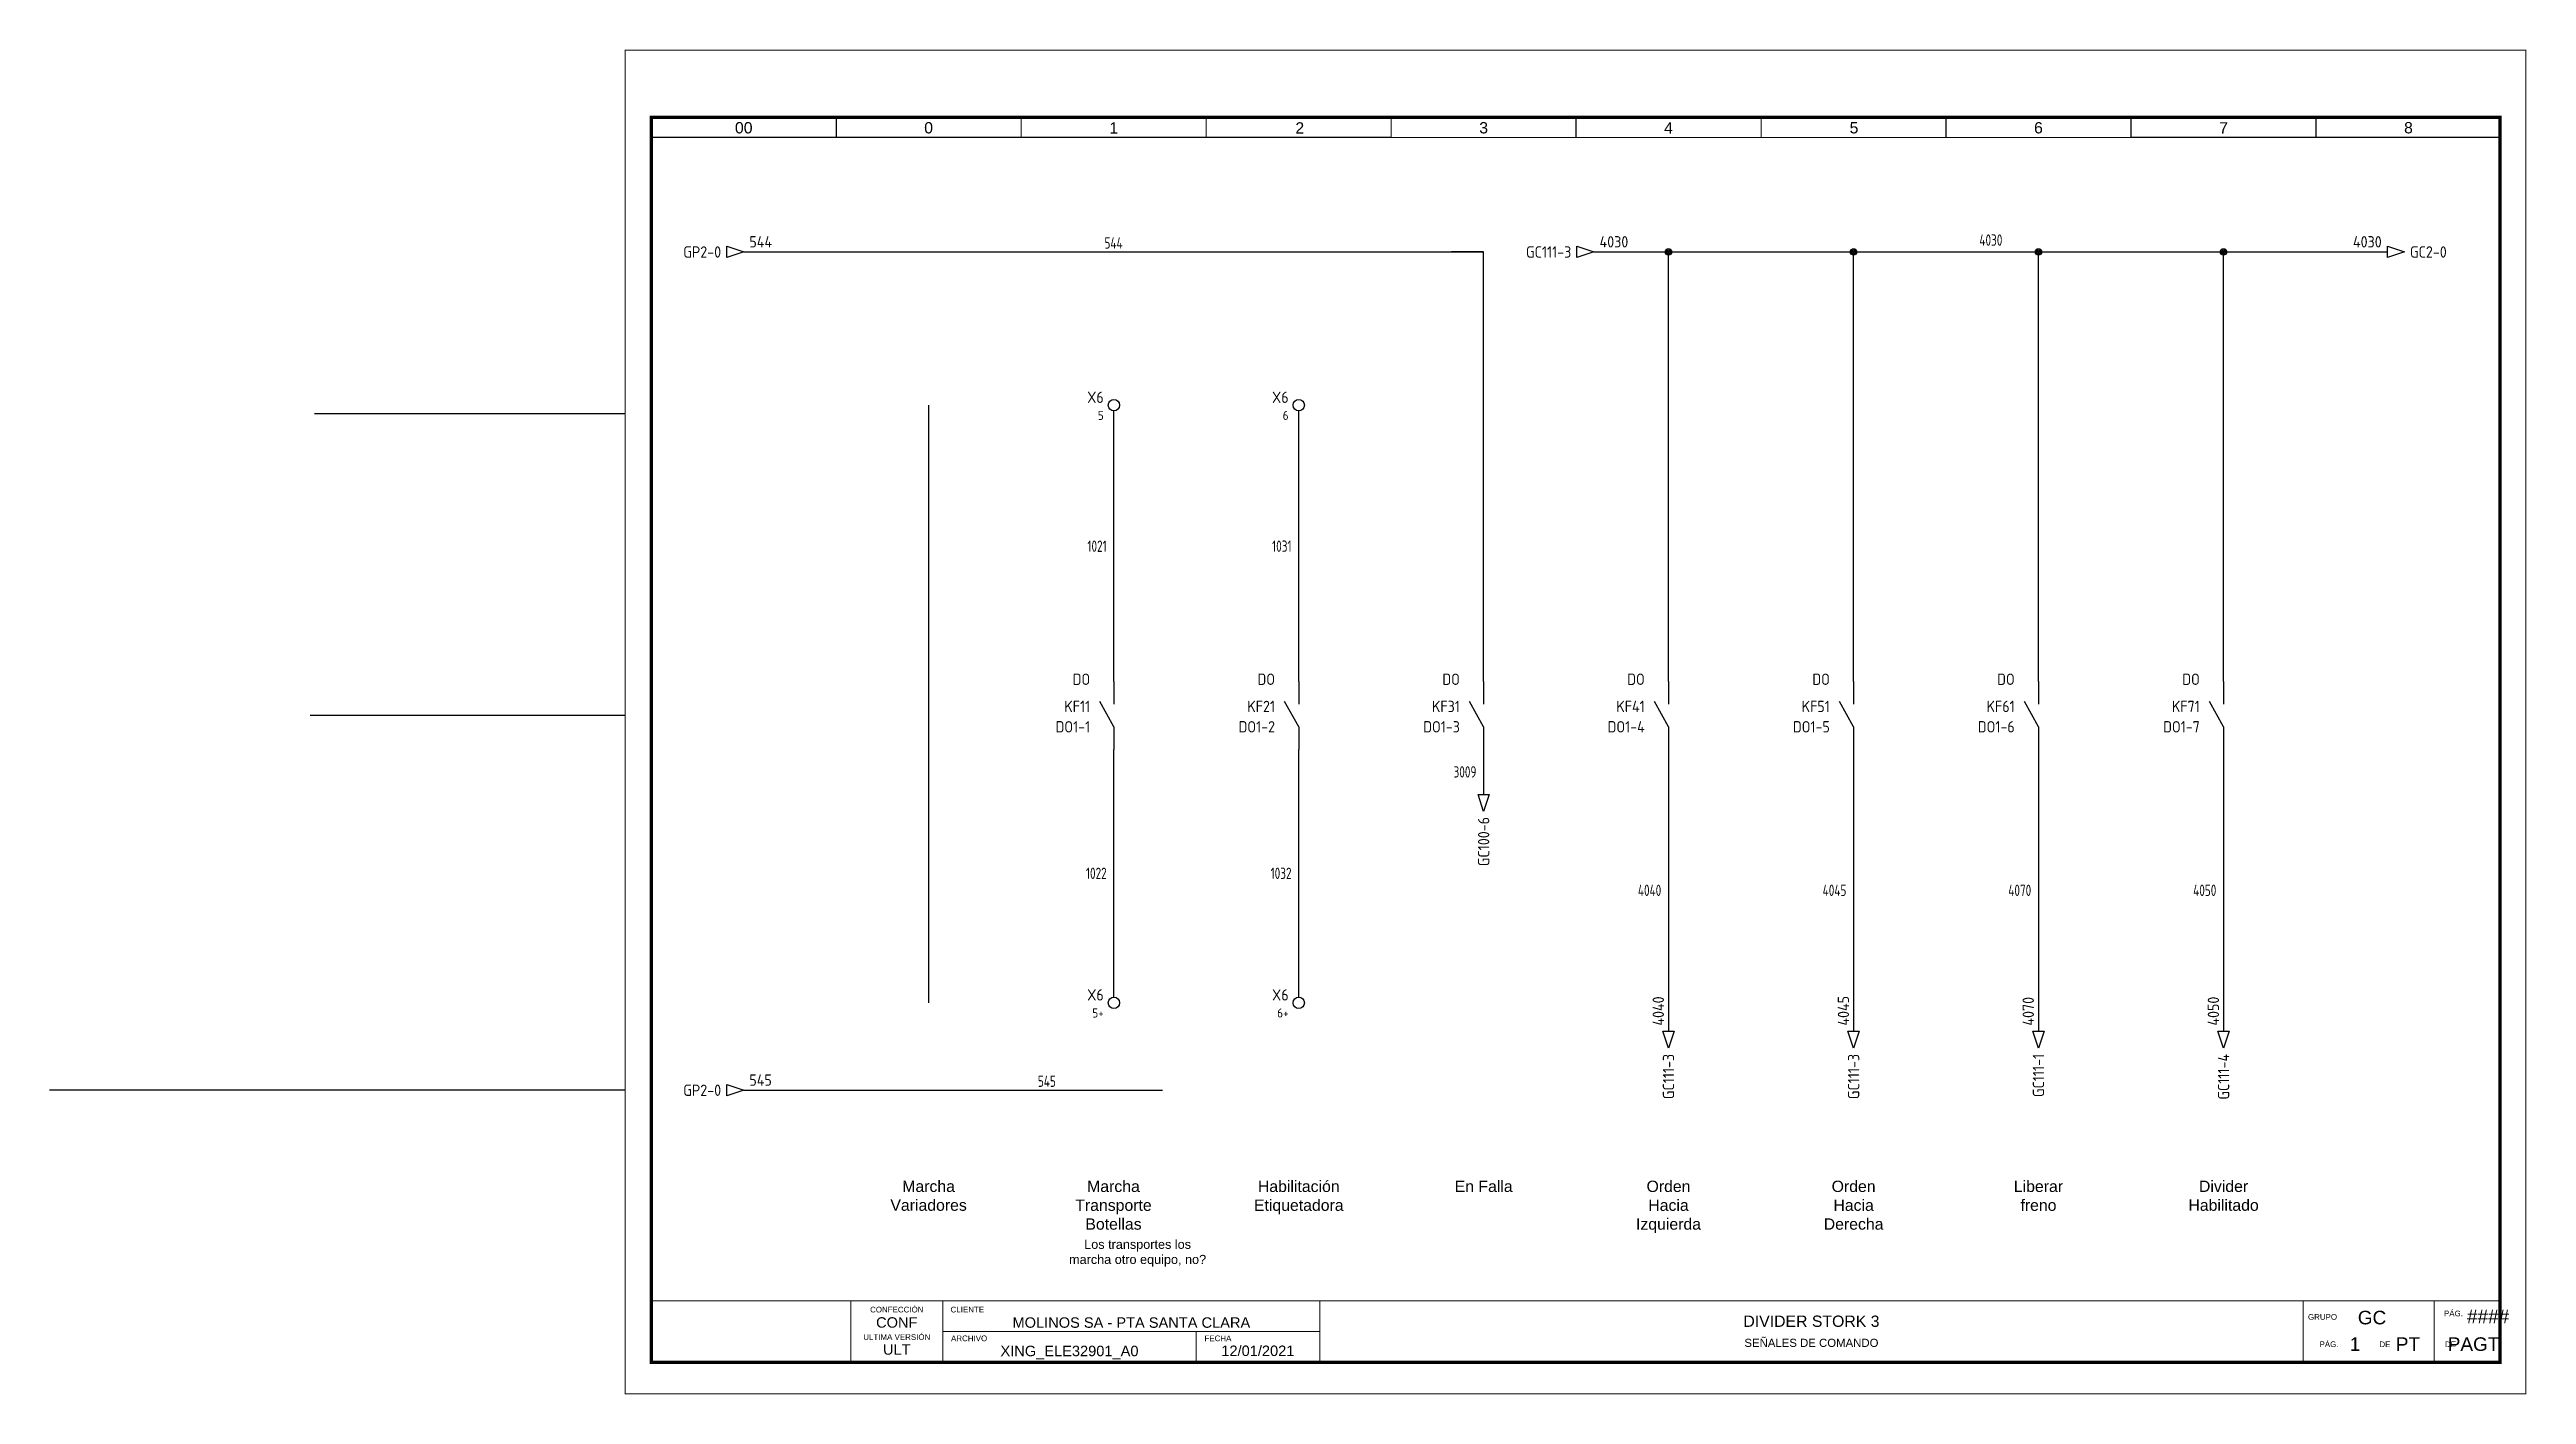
# Model space of a CAD drawing. Header units: millimetres. Extents: x -127 to 420, y 0 to 297.
import ezdxf
from ezdxf.enums import TextEntityAlignment as Align

# ---------------------------------------------------------------- set-up
doc = ezdxf.new("R2010")
doc.units = ezdxf.units.MM
doc.layers.add('eProC - L2', color=41, linetype='Continuous', lineweight=20)
for name, color, linetype in [('LOC', 8, 'Continuous'), ('RED_15', 20, 'Continuous'), ('SYMS', 7, 'Continuous'), ('TAGS', 150, 'Continuous'), ('TERMS', 123, 'Continuous'), ('WHT_15', 7, 'Continuous'), ('WIREFIXED', 7, 'Continuous'), ('WIRENO', 72, 'Continuous'), ('WIREREF', 52, 'Continuous'), ('WIREREF_DEST', 52, 'Continuous'), ('XREF', 7, 'Continuous'), ('XREFCHILD', 134, 'Continuous')]:
    doc.layers.add(name, color=color, linetype=linetype)
doc.styles.get("Standard").update_dxf_attribs({"font": 'arial.ttf'})
doc.styles.add('WD_IEC', font='ISOCP2.shx', dxfattribs={"width": 0.9, "height": 4})
picture_1 = doc.add_image_def('image1.jpg', size_in_pixel=(564, 174))

# ---------------------------------------------------------------- blocks, each defined once
blk = doc.blocks.new('HA1D3')
blk.add_lwpolyline([(0, 0), (-3.75, -1.25), (-3.75, 1.25)], close=True)
at = {"style": 'WD_IEC'}
blk.add_attdef('XREF', text='', height=2.5, dxfattribs=at).set_placement((-5, 0), align=Align.MIDDLE_RIGHT)
at = {"style": 'WD_IEC', "flags": 1}
blk.add_attdef('SIGCODE', text='', height=1, dxfattribs=at).set_placement((-2.5, 1.8), align=Align.RIGHT)
at = {"style": 'WD_IEC'}
for tag, p, height, flags in [('X1TERM01', (0, 0), 0.32, 1), ('WIRENO', (1.25, 1), 2.5, 8)]:
    blk.add_attdef(tag, p, '', height=height, dxfattribs=dict(at, flags=flags))
blk.add_attdef('DESC1', text='', height=2.5, dxfattribs=at).set_placement((1.25, -1), align=Align.TOP_LEFT)
blk = doc.blocks.new('WD_WNH')
at = {"linetype": 'Continuous', "style": 'WD_IEC', "width": 0.8}
blk.add_attdef('WIRENO', text='', height=2.5, dxfattribs=at).set_placement((0, 0.75), align=Align.CENTER)
at = {"style": 'WD_IEC', "flags": 1}
for tag, p in [('W08USER', (0, 0.375)), ('W04USER', (0, 0.875)), ('W05USER', (0, 0.75)), ('W09USER', (0, 0.25)), ('W03USER', (0, 1)), ('W06USER', (0, 0.625)), ('W07USER', (0, 0.5)), ('W02USER', (0, 1.125)), ('W01USER', (0, 1.25)), ('W10USER', (0, 0.125))]:
    blk.add_attdef(tag, text='', height=0.08, dxfattribs=at).set_placement(p, align=Align.CENTER)
blk = doc.blocks.new('VCR21')
for p, q in [((0, 7.5), (0, 2.5)), ((0, -2.5), (-3.12, 3.12)), ((0, -2.5), (0, -7.5))]:
    blk.add_line(p, q)
at = {"style": 'WD_IEC'}
for tag, p in [('INST', (-5.25, 6.75)), ('LOC', (-5.25, 3.75)), ('TAG2', (-5.25, 0.75)), ('DESC1', (-5.25, -6.75)), ('XREF', (-5.25, -3.75)), ('DESC3', (-5.25, -12.75)), ('DESC2', (-5.25, -9.75))]:
    blk.add_attdef(tag, text='', height=2.5, dxfattribs=at).set_placement(p, align=Align.RIGHT)
blk.add_attdef('TERM01', text='', height=2, rotation=90, dxfattribs=at).set_placement((-1, 7.5), align=Align.RIGHT)
at = {"style": 'WD_IEC', "flags": 1}
for tag, p, height in [('X2TERM01', (0, 7.5), 0.32), ('X4LINK', (-2.75, 0), 0.32), ('X1LINK', (-0.5, 0), 0.32), ('CONTACT', (4, -3.5), 1), ('FAMILY', (4, -5), 1), ('COMMON', (5.25, -4.75), 1), ('X8TERM02', (0, -7.5), 0.32)]:
    blk.add_attdef(tag, p, '', height=height, dxfattribs=at)
at = {"style": 'WD_IEC'}
blk.add_attdef('TERM02', (-1, -7.5), '', height=2, rotation=90, dxfattribs=at)
blk = doc.blocks.new('WD_WNV')
at = {"linetype": 'Continuous', "style": 'WD_IEC', "width": 0.8}
blk.add_attdef('WIRENO', text='', height=2.5, dxfattribs=at).set_placement((-1.6, 0), align=Align.MIDDLE_RIGHT)
at = {"style": 'WD_IEC', "flags": 1}
for tag, p in [('W08USER', (-1, 0.375)), ('W04USER', (-1, 0.875)), ('W05USER', (-1, 0.75)), ('W09USER', (-1, 0.25)), ('W03USER', (-1, 1)), ('W06USER', (-1, 0.625)), ('W07USER', (-1, 0.5)), ('W02USER', (-1, 1.125)), ('W01USER', (-1, 1.25)), ('W10USER', (-1, 0.125))]:
    blk.add_attdef(tag, text='', height=0.08, dxfattribs=at).set_placement(p, align=Align.CENTER)
blk = doc.blocks.new('VT0002')
blk.add_circle((0, 0), 1.25)
at = {"style": 'WD_IEC', "flags": 1}
for tag, p, height in [('ASSYCODE', (2.75, 10.75), 1), ('CATDESC', (2.75, 9.25), 1), ('MFG', (2.75, 7.25), 1.5), ('CAT', (2.75, 4.75), 1.5), ('X4PIN01', (-1.25, 1), 0.25), ('X4TERM01', (-1.25, 0), 0.25), ('X4TERMDESC01', (-1.25, 0.5), 0.4), ('STRIPSEQ', (0, 0), 0.025), ('X2PIN01', (0, 2.25), 0.25), ('X2TERM01', (0, 1.25), 0.25), ('X8PIN01', (0, -0.25), 0.25), ('X2TERMDESC01', (0, 1.75), 0.4), ('X1PIN01', (1.25, 1), 0.25), ('X1TERM01', (1.25, 0), 0.25), ('X1TERMDESC01', (1.25, 0.5), 0.4), ('LINKTERM', (0, -0.04), 0.025), ('X8TERM01', (0, -1.25), 0.25), ('X8TERMDESC01', (0, -0.75), 0.4)]:
    blk.add_attdef(tag, p, '', height=height, dxfattribs=at)
at = {"style": 'WD_IEC'}
for tag, p in [('INST', (-2.25, 6.5)), ('LOC', (-2.25, 3.5)), ('DESC1', (-2.25, -6.25)), ('DESC3', (-2.25, -12.25)), ('DESC2', (-2.25, -9.25))]:
    blk.add_attdef(tag, text='', height=2.5, dxfattribs=at).set_placement(p, align=Align.RIGHT)
at = {"style": 'WD_IEC', "flags": 8}
for tag, height, p in [('TAGSTRIP', 2.5, (-2.25, 0.5)), ('TERM01', 2, (-2.25, -3.25))]:
    blk.add_attdef(tag, text='', height=height, dxfattribs=at).set_placement(p, align=Align.RIGHT)
blk = doc.blocks.new('WDDOT')
for radius in [0.72, 0.449, 0.223]:
    blk.add_circle((0, 0), radius)
blk = doc.blocks.new('HA1S4')
blk.add_lwpolyline([(0, -3.75), (-1.25, 0), (1.25, 0)], close=True)
at = {"style": 'WD_IEC', "flags": 8}
blk.add_attdef('WIRENO', (-1, 1.25), '', height=2.5, rotation=90, dxfattribs=at)
at = {"style": 'WD_IEC'}
blk.add_attdef('DESC1', text='', height=2.5, rotation=90, dxfattribs=at).set_placement((1, 1.25), align=Align.TOP_LEFT)
at = {"style": 'WD_IEC', "flags": 1}
blk.add_attdef('X2TERM01', (0, 0), '', height=0.32, dxfattribs=at)
blk.add_attdef('SIGCODE', text='', height=1, dxfattribs=at).set_placement((-2.5, -3.2), align=Align.RIGHT)
at = {"style": 'WD_IEC'}
blk.add_attdef('XREF', text='', height=2.5, rotation=90, dxfattribs=at).set_placement((0, -5), align=Align.MIDDLE_RIGHT)
blk = doc.blocks.new('HA1S1')
blk.add_lwpolyline([(0, 1.25), (3.75, 0), (0, -1.25)], close=True)
at = {"style": 'WD_IEC'}
for tag, height, flags, p in [('WIRENO', 2.5, 8, (-1.25, 1)), ('SIGCODE', 1, 1, (5, 1.8))]:
    blk.add_attdef(tag, text='', height=height, dxfattribs=dict(at, flags=flags)).set_placement(p, align=Align.RIGHT)
at = {"style": 'WD_IEC', "flags": 1}
blk.add_attdef('X4TERM01', (0, 0), '', height=0.32, dxfattribs=at)
at = {"style": 'WD_IEC'}
blk.add_attdef('XREF', text='', height=2.5, dxfattribs=at).set_placement((5, 0), align=Align.MIDDLE_LEFT)
blk.add_attdef('DESC1', text='', height=2.5, dxfattribs=at).set_placement((-1.25, -1), align=Align.TOP_RIGHT)
blk = doc.blocks.new('eproc_rotulo_010')
at = {"layer": 'eProC - L2', "color": 0, "lineweight": 5, "const_width": 0.233}
for points in [[(0.12, 297.12), (420.12, 297.12), (420.12, 0.12), (0.12, 0.12), (0.12, 297.12)], [(5.9, 20.72), (414.37, 20.7)], [(49.98, 7.12), (49.98, 20.72)], [(70.35, 7.12), (70.35, 20.72)], [(153.64, 7.04), (153.64, 20.64)], [(70.35, 13.92), (153.64, 13.92)], [(126.3, 7.12), (126.3, 13.92)]]:
    blk.add_lwpolyline(points, dxfattribs=at)
at = {"layer": 'eProC - L2', "color": 0}
blk.add_lwpolyline([(420.12, 0.12), (420.12, 297.12), (0.12, 297.12), (0.12, 0.12), (420.12, 0.12)], dxfattribs=at)
at = {"layer": 'eProC - L2', "color": 0, "lineweight": 40, "const_width": 0.75}
blk.add_lwpolyline([(5.92, 7.13), (414.37, 7.11), (414.4, 282.24), (5.95, 282.27)], close=True, dxfattribs=at)
at = {"layer": 'eProC - L2', "color": 0, "lineweight": 5, "const_width": 0.233}
for points in [[(46.8, 277.83), (5.9, 277.83), (5.9, 282.27), (46.8, 282.27)], [(87.64, 277.83), (46.75, 277.83), (46.75, 282.27), (87.64, 282.27)], [(128.54, 277.83), (87.64, 277.83), (87.64, 282.26), (128.54, 282.26)], [(169.38, 277.83), (128.49, 277.83), (128.49, 282.26), (169.38, 282.26)], [(210.28, 277.82), (169.38, 277.82), (169.38, 282.26), (210.28, 282.26)], [(251.12, 277.82), (210.23, 277.82), (210.23, 282.26), (251.12, 282.26)], [(292.02, 277.82), (251.12, 277.82), (251.12, 282.25), (292.02, 282.25)], [(332.86, 277.82), (291.97, 277.82), (291.97, 282.25), (332.86, 282.25)], [(373.76, 277.83), (332.86, 277.83), (332.86, 282.27), (373.76, 282.27)], [(414.6, 277.83), (373.71, 277.83), (373.71, 282.27), (414.6, 282.27)]]:
    blk.add_lwpolyline(points, close=True, dxfattribs=at)
at = {"layer": 'eProC - L2', "color": 0, "lineweight": 0, "const_width": 0.233}
for points in [[(370.87, 7.1), (370.87, 20.7)], [(399.87, 7.1), (399.87, 20.7)]]:
    blk.add_lwpolyline(points, dxfattribs=at)
at = {"layer": 'eProC - L2', "color": 0, "lineweight": 20, "char_height": 2.5, "attachment_point": 8}
for s, insert in [('{\\fArial|b0|i0|c0|p18;00}', (26.35, 278.66)), ('{\\fArial|b0|i0|c0|p18;0}', (67.19, 278.66)), ('{\\fArial|b0|i0|c0|p18;1}', (108.09, 278.66)), ('{\\fArial|b0|i0|c0|p18;2}', (149.2, 278.66)), ('{\\fArial|b0|i0|c0|p18;3}', (189.83, 278.66)), ('{\\fArial|b0|i0|c0|p18;4}', (230.67, 278.66)), ('{\\fArial|b0|i0|c0|p18;5}', (271.66, 278.66)), ('{\\fArial|b0|i0|c0|p18;6}', (312.41, 278.66)), ('{\\fArial|b0|i0|c0|p18;7}', (353.31, 278.66)), ('{\\fArial|b0|i0|c0|p18;8}', (394.16, 278.66))]:
    blk.add_mtext(s, dxfattribs=dict(at, insert=insert))
at = {"layer": 'eProC - L2', "color": 0, "char_height": 1.2552}
for s, insert, attachment_point in [('{\\fArial|b0|i0|c0|p18;CONFECCIÓN }', (60.16, 18.11), 8), ('{\\fArial|b0|i0|c0|p18;CLIENTE}', (72.05, 18.11), 7), ('{\\fArial|b0|i0|c0|p18;GRUPO}', (371.96, 16.49), 7), ('{\\fArial|b0|i0|c0|p18;PÁG.}', (402.01, 17.26), 7), ('{\\fArial|b0|i0|c0|p18;ULTIMA VERSIÓN}', (60.16, 12.05), 8), ('{\\fArial|b0|i0|c0|p18;ARCHIVO}', (72.15, 11.76), 7), ('{\\fArial|b0|i0|c0|p18;FECHA}', (128.15, 11.76), 7), ('{\\fArial|b0|i0|c0|p18;PÁG.}', (374.51, 10.46), 7), ('{\\fArial|b0|i0|c0|p18;DE}', (387.74, 10.46), 7), ('{\\fArial|b0|i0|c0|p18;DE}', (402.24, 10.46), 7)]:
    blk.add_mtext(s, dxfattribs=dict(at, insert=insert, attachment_point=attachment_point))
at = {"layer": 'eProC - L2', "color": 0}
for tag, height, p in [('CONF', 2.31, (60.16, 14.76)), ('CLIENTE', 2.31, (111.99, 14.74)), ('DESC_1', 2.5, (262.25, 14.94)), ('ULT', 2.31, (60.16, 8.79)), ('DESC__2', 1.8, (262.25, 10.51)), ('ARCH', 2.31, (98.32, 8.46)), ('FECHA', 2.31, (139.94, 8.5))]:
    blk.add_attdef(tag, text='', height=height, dxfattribs=at).set_placement(p, align=Align.CENTER)
for tag, p in [('GR', (386.11, 17)), ('PGRAL', (411.76, 17.25)), ('PG', (382.35, 11.13)), ('PT', (394.05, 11.13)), ('PAGT', (408.55, 11.13))]:
    blk.add_attdef(tag, text='', height=3, dxfattribs=at).set_placement(p, align=Align.MIDDLE_CENTER)
at = {"layer": 'eProC - L2', "color": 0, "flags": 9}
blk.add_attdef('WD_TB', (0.12, 0.12), '', height=2.5, dxfattribs=at)
at = {"layer": 'eProC - L2', "color": 0}
image = blk.add_image(picture_1, insert=(5.9, 7.12), size_in_units=(44.08, 13.6), dxfattribs=at)
image.dxf.flags = 7

msp = doc.modelspace()

# ---------------------------------------------------------------- linework, layer by layer
for p, q in [((0.12, 216.71), (-68.49, 216.71)), ((0.12, 150.06), (-69.44, 150.06)), ((0.12, 67.23), (-127.04, 67.23))]:
    msp.add_line(p, q)
at = {"layer": 'RED_15'}
for p, q in [((26.35, 252.49), (189.78, 252.49)), ((189.83, 252.49), (182.69, 252.49)), ((189.83, 157.56), (189.83, 252.49)), ((214.19, 252.49), (389.5, 252.49)), ((230.67, 157.56), (230.67, 252.49)), ((271.57, 157.56), (271.57, 252.49)), ((312.41, 157.56), (312.41, 252.49)), ((353.31, 157.56), (353.31, 252.5)), ((108.14, 157.56), (108.14, 217.38)), ((148.98, 157.56), (148.98, 217.38)), ((108.14, 87.81), (108.14, 142.56)), ((148.98, 87.81), (148.98, 142.56)), ((189.83, 142.56), (189.83, 132.62)), ((230.67, 142.56), (230.67, 80.27)), ((271.57, 142.56), (271.57, 80.27)), ((312.41, 142.56), (312.41, 80.27)), ((353.31, 142.56), (353.31, 80.27))]:
    msp.add_line(p, q, dxfattribs=at)
at = {"layer": 'WHT_15'}
for p, q in [((67.24, 86.56), (67.24, 218.63)), ((26.35, 67.23), (118.87, 67.23))]:
    msp.add_line(p, q, dxfattribs=at)

# ---------------------------------------------------------------- block references
at = {"layer": 'eProC - L2'}
msp.add_blockref('eproc_rotulo_010', (0, 0), dxfattribs=at).add_auto_attribs({'PAGT': 'PAGT', 'PGRAL': '####', 'PT': 'PT', 'CONF': 'CONF', 'ULT': 'ULT', 'ARCH': 'XING_ELE32901_A0', 'GR': 'GC', 'PG': '1', 'DESC_1': 'DIVIDER STORK 3', 'DESC__2': 'SEÑALES DE COMANDO', 'FECHA': '12/01/2021', 'CLIENTE': 'MOLINOS SA - PTA SANTA CLARA'})
at = {"layer": 'SYMS'}
ref = msp.add_blockref('HA1D3', (26.35, 252.49), dxfattribs=at)
ref.add_attrib('XREF', 'GP2-0', dxfattribs={"layer": 'XREF', "height": 2.5, "style": 'WD_IEC'}).set_placement((21.35, 252.49), align=Align.MIDDLE_RIGHT)
ref.add_attrib('WIRENO', '544', (27.6, 253.49), dxfattribs={"layer": 'WIREREF_DEST', "height": 2.5, "style": 'WD_IEC', "flags": 8})
ref = msp.add_blockref('HA1D3', (214.19, 252.49), dxfattribs=at)
ref.add_attrib('XREF', 'GC111-3', dxfattribs={"layer": 'XREF', "height": 2.5, "style": 'WD_IEC'}).set_placement((209.19, 252.49), align=Align.MIDDLE_RIGHT)
ref.add_attrib('WIRENO', '4030', (215.44, 253.49), dxfattribs={"layer": 'WIREREF_DEST', "height": 2.5, "style": 'WD_IEC', "flags": 8})
for p in [(230.67, 252.49), (271.57, 252.49), (312.41, 252.49), (353.31, 252.5)]:
    msp.add_blockref('WDDOT', p, dxfattribs=at)
ref = msp.add_blockref('HA1S1', (389.5, 252.49), dxfattribs=at)
ref.add_attrib('XREF', 'GC2-0', dxfattribs={"layer": 'XREF', "height": 2.5, "style": 'WD_IEC'}).set_placement((394.5, 252.49), align=Align.MIDDLE_LEFT)
ref.add_attrib('WIRENO', '4030', dxfattribs={"layer": 'WIREREF', "height": 2.5, "style": 'WD_IEC', "flags": 8}).set_placement((388.25, 253.49), align=Align.RIGHT)
ref = msp.add_blockref('VT0002', (108.14, 218.63), dxfattribs=at)
ref.add_attrib('TERM01', '5', dxfattribs={"layer": 'TERMS', "height": 2, "style": 'WD_IEC', "flags": 8}).set_placement((105.89, 215.38), align=Align.RIGHT)
ref.add_attrib('TAGSTRIP', 'X6', dxfattribs={"layer": 'TAGS', "height": 2.5, "style": 'WD_IEC', "flags": 8}).set_placement((105.89, 219.13), align=Align.RIGHT)
ref = msp.add_blockref('VT0002', (148.98, 218.63), dxfattribs=at)
ref.add_attrib('TERM01', '6', dxfattribs={"layer": 'TERMS', "height": 2, "style": 'WD_IEC', "flags": 8}).set_placement((146.73, 215.38), align=Align.RIGHT)
ref.add_attrib('TAGSTRIP', 'X6', dxfattribs={"layer": 'TAGS', "height": 2.5, "style": 'WD_IEC', "flags": 8}).set_placement((146.73, 219.13), align=Align.RIGHT)
ref = msp.add_blockref('VCR21', (108.14, 150.06), dxfattribs=at)
ref.add_attrib('XREF', 'DO1-1', dxfattribs={"layer": 'XREFCHILD', "height": 2.5, "style": 'WD_IEC'}).set_placement((102.89, 146.31), align=Align.RIGHT)
ref.add_attrib('INST', 'DO', dxfattribs={"layer": 'LOC', "height": 2.5, "style": 'WD_IEC'}).set_placement((102.89, 156.81), align=Align.RIGHT)
ref.add_attrib('TAG2', 'KF11', dxfattribs={"layer": 'TAGS', "height": 2.5, "style": 'WD_IEC'}).set_placement((102.89, 150.81), align=Align.RIGHT)
ref = msp.add_blockref('VCR21', (148.98, 150.06), dxfattribs=at)
ref.add_attrib('XREF', 'DO1-2', dxfattribs={"layer": 'XREFCHILD', "height": 2.5, "style": 'WD_IEC'}).set_placement((143.73, 146.31), align=Align.RIGHT)
ref.add_attrib('INST', 'DO', dxfattribs={"layer": 'LOC', "height": 2.5, "style": 'WD_IEC'}).set_placement((143.73, 156.81), align=Align.RIGHT)
ref.add_attrib('TAG2', 'KF21', dxfattribs={"layer": 'TAGS', "height": 2.5, "style": 'WD_IEC'}).set_placement((143.73, 150.81), align=Align.RIGHT)
ref = msp.add_blockref('VCR21', (189.83, 150.06), dxfattribs=at)
ref.add_attrib('XREF', 'DO1-3', dxfattribs={"layer": 'XREFCHILD', "height": 2.5, "style": 'WD_IEC'}).set_placement((184.58, 146.31), align=Align.RIGHT)
ref.add_attrib('INST', 'DO', dxfattribs={"layer": 'LOC', "height": 2.5, "style": 'WD_IEC'}).set_placement((184.58, 156.81), align=Align.RIGHT)
ref.add_attrib('TAG2', 'KF31', dxfattribs={"layer": 'TAGS', "height": 2.5, "style": 'WD_IEC'}).set_placement((184.58, 150.81), align=Align.RIGHT)
ref = msp.add_blockref('VCR21', (230.67, 150.06), dxfattribs=at)
ref.add_attrib('XREF', 'DO1-4', dxfattribs={"layer": 'XREFCHILD', "height": 2.5, "style": 'WD_IEC'}).set_placement((225.42, 146.31), align=Align.RIGHT)
ref.add_attrib('INST', 'DO', dxfattribs={"layer": 'LOC', "height": 2.5, "style": 'WD_IEC'}).set_placement((225.42, 156.81), align=Align.RIGHT)
ref.add_attrib('TAG2', 'KF41', dxfattribs={"layer": 'TAGS', "height": 2.5, "style": 'WD_IEC'}).set_placement((225.42, 150.81), align=Align.RIGHT)
ref = msp.add_blockref('VCR21', (271.57, 150.06), dxfattribs=at)
ref.add_attrib('XREF', 'DO1-5', dxfattribs={"layer": 'XREFCHILD', "height": 2.5, "style": 'WD_IEC'}).set_placement((266.32, 146.31), align=Align.RIGHT)
ref.add_attrib('INST', 'DO', dxfattribs={"layer": 'LOC', "height": 2.5, "style": 'WD_IEC'}).set_placement((266.32, 156.81), align=Align.RIGHT)
ref.add_attrib('TAG2', 'KF51', dxfattribs={"layer": 'TAGS', "height": 2.5, "style": 'WD_IEC'}).set_placement((266.32, 150.81), align=Align.RIGHT)
ref = msp.add_blockref('VCR21', (312.41, 150.06), dxfattribs=at)
ref.add_attrib('XREF', 'DO1-6', dxfattribs={"layer": 'XREFCHILD', "height": 2.5, "style": 'WD_IEC'}).set_placement((307.16, 146.31), align=Align.RIGHT)
ref.add_attrib('INST', 'DO', dxfattribs={"layer": 'LOC', "height": 2.5, "style": 'WD_IEC'}).set_placement((307.16, 156.81), align=Align.RIGHT)
ref.add_attrib('TAG2', 'KF61', dxfattribs={"layer": 'TAGS', "height": 2.5, "style": 'WD_IEC'}).set_placement((307.16, 150.81), align=Align.RIGHT)
ref = msp.add_blockref('VCR21', (353.31, 150.06), dxfattribs=at)
ref.add_attrib('XREF', 'DO1-7', dxfattribs={"layer": 'XREFCHILD', "height": 2.5, "style": 'WD_IEC'}).set_placement((348.06, 146.31), align=Align.RIGHT)
ref.add_attrib('INST', 'DO', dxfattribs={"layer": 'LOC', "height": 2.5, "style": 'WD_IEC'}).set_placement((348.06, 156.81), align=Align.RIGHT)
ref.add_attrib('TAG2', 'KF71', dxfattribs={"layer": 'TAGS', "height": 2.5, "style": 'WD_IEC'}).set_placement((348.06, 150.81), align=Align.RIGHT)
ref = msp.add_blockref('HA1S4', (189.83, 132.62), dxfattribs=at)
ref.add_attrib('XREF', 'GC100-6', dxfattribs={"layer": 'XREF', "height": 2.5, "rotation": 90, "style": 'WD_IEC'}).set_placement((189.83, 127.62), align=Align.MIDDLE_RIGHT)
ref = msp.add_blockref('VT0002', (108.14, 86.56), dxfattribs=at)
ref.add_attrib('TERM01', '5+', dxfattribs={"layer": 'TERMS', "height": 2, "style": 'WD_IEC', "flags": 8}).set_placement((105.89, 83.31), align=Align.RIGHT)
ref.add_attrib('TAGSTRIP', 'X6', dxfattribs={"layer": 'TAGS', "height": 2.5, "style": 'WD_IEC', "flags": 8}).set_placement((105.89, 87.06), align=Align.RIGHT)
ref = msp.add_blockref('VT0002', (148.98, 86.56), dxfattribs=at)
ref.add_attrib('TERM01', '6+', dxfattribs={"layer": 'TERMS', "height": 2, "style": 'WD_IEC', "flags": 8}).set_placement((146.73, 83.31), align=Align.RIGHT)
ref.add_attrib('TAGSTRIP', 'X6', dxfattribs={"layer": 'TAGS', "height": 2.5, "style": 'WD_IEC', "flags": 8}).set_placement((146.73, 87.06), align=Align.RIGHT)
ref = msp.add_blockref('HA1S4', (230.67, 80.27), dxfattribs=at)
ref.add_attrib('XREF', 'GC111-3', dxfattribs={"layer": 'XREF', "height": 2.5, "rotation": 90, "style": 'WD_IEC'}).set_placement((230.67, 75.27), align=Align.MIDDLE_RIGHT)
ref.add_attrib('WIRENO', '4040', (229.67, 81.52), dxfattribs={"layer": 'WIREREF', "height": 2.5, "rotation": 90, "style": 'WD_IEC', "flags": 8})
ref = msp.add_blockref('HA1S4', (271.57, 80.27), dxfattribs=at)
ref.add_attrib('XREF', 'GC111-3', dxfattribs={"layer": 'XREF', "height": 2.5, "rotation": 90, "style": 'WD_IEC'}).set_placement((271.57, 75.27), align=Align.MIDDLE_RIGHT)
ref.add_attrib('WIRENO', '4045', (270.57, 81.52), dxfattribs={"layer": 'WIREREF', "height": 2.5, "rotation": 90, "style": 'WD_IEC', "flags": 8})
ref = msp.add_blockref('HA1S4', (312.41, 80.27), dxfattribs=at)
ref.add_attrib('XREF', 'GC111-1', dxfattribs={"layer": 'XREF', "height": 2.5, "rotation": 90, "style": 'WD_IEC'}).set_placement((312.41, 75.27), align=Align.MIDDLE_RIGHT)
ref.add_attrib('WIRENO', '4070', (311.41, 81.52), dxfattribs={"layer": 'WIREREF', "height": 2.5, "rotation": 90, "style": 'WD_IEC', "flags": 8})
ref = msp.add_blockref('HA1S4', (353.31, 80.27), dxfattribs=at)
ref.add_attrib('XREF', 'GC111-4', dxfattribs={"layer": 'XREF', "height": 2.5, "rotation": 90, "style": 'WD_IEC'}).set_placement((353.31, 75.27), align=Align.MIDDLE_RIGHT)
ref.add_attrib('WIRENO', '4050', (352.31, 81.52), dxfattribs={"layer": 'WIREREF', "height": 2.5, "rotation": 90, "style": 'WD_IEC', "flags": 8})
ref = msp.add_blockref('HA1D3', (26.35, 67.23), dxfattribs=at)
ref.add_attrib('XREF', 'GP2-0', dxfattribs={"layer": 'XREF', "height": 2.5, "style": 'WD_IEC'}).set_placement((21.35, 67.23), align=Align.MIDDLE_RIGHT)
ref.add_attrib('WIRENO', '545', (27.6, 68.23), dxfattribs={"layer": 'WIREREF_DEST', "height": 2.5, "style": 'WD_IEC', "flags": 8})
at = {"layer": 'WIREFIXED'}
ref = msp.add_blockref('WD_WNV', (108.14, 187.47), dxfattribs=at)
ref.add_attrib('WIRENOF', '1021', dxfattribs={"linetype": 'Continuous', "height": 2.5, "style": 'WD_IEC', "width": 0.8}).set_placement((106.54, 187.47), align=Align.MIDDLE_RIGHT)
ref = msp.add_blockref('WD_WNV', (148.98, 187.47), dxfattribs=at)
ref.add_attrib('WIRENOF', '1031', dxfattribs={"linetype": 'Continuous', "height": 2.5, "style": 'WD_IEC', "width": 0.8}).set_placement((147.38, 187.47), align=Align.MIDDLE_RIGHT)
ref = msp.add_blockref('WD_WNV', (189.83, 137.59), dxfattribs=at)
ref.add_attrib('WIRENOF', '3009', dxfattribs={"linetype": 'Continuous', "height": 2.5, "style": 'WD_IEC', "width": 0.8}).set_placement((188.23, 137.59), align=Align.MIDDLE_RIGHT)
ref = msp.add_blockref('WD_WNV', (108.14, 115.18), dxfattribs=at)
ref.add_attrib('WIRENOF', '1022', dxfattribs={"linetype": 'Continuous', "height": 2.5, "style": 'WD_IEC', "width": 0.8}).set_placement((106.54, 115.18), align=Align.MIDDLE_RIGHT)
ref = msp.add_blockref('WD_WNV', (148.98, 115.18), dxfattribs=at)
ref.add_attrib('WIRENOF', '1032', dxfattribs={"linetype": 'Continuous', "height": 2.5, "style": 'WD_IEC', "width": 0.8}).set_placement((147.38, 115.18), align=Align.MIDDLE_RIGHT)
ref = msp.add_blockref('WD_WNV', (230.67, 111.42), dxfattribs=at)
ref.add_attrib('WIRENOF', '4040', dxfattribs={"linetype": 'Continuous', "height": 2.5, "style": 'WD_IEC', "width": 0.8}).set_placement((229.07, 111.42), align=Align.MIDDLE_RIGHT)
ref = msp.add_blockref('WD_WNV', (271.57, 111.42), dxfattribs=at)
ref.add_attrib('WIRENOF', '4045', dxfattribs={"linetype": 'Continuous', "height": 2.5, "style": 'WD_IEC', "width": 0.8}).set_placement((269.97, 111.42), align=Align.MIDDLE_RIGHT)
ref = msp.add_blockref('WD_WNV', (312.41, 111.42), dxfattribs=at)
ref.add_attrib('WIRENOF', '4070', dxfattribs={"linetype": 'Continuous', "height": 2.5, "style": 'WD_IEC', "width": 0.8}).set_placement((310.81, 111.42), align=Align.MIDDLE_RIGHT)
ref = msp.add_blockref('WD_WNV', (353.31, 111.42), dxfattribs=at)
ref.add_attrib('WIRENOF', '4050', dxfattribs={"linetype": 'Continuous', "height": 2.5, "style": 'WD_IEC', "width": 0.8}).set_placement((351.71, 111.42), align=Align.MIDDLE_RIGHT)
at = {"layer": 'WIRENO'}
ref = msp.add_blockref('WD_WNH', (108.06, 252.49), dxfattribs=at)
ref.add_attrib('WIRENO', '544', dxfattribs={"linetype": 'Continuous', "height": 2.5, "style": 'WD_IEC', "width": 0.8}).set_placement((108.06, 253.24), align=Align.CENTER)
ref = msp.add_blockref('WD_WNH', (301.85, 252.49), dxfattribs=at)
ref.add_attrib('WIRENO', '4030', dxfattribs={"linetype": 'Continuous', "height": 2.5, "style": 'WD_IEC', "width": 0.8}).set_placement((301.9, 253.88), align=Align.CENTER)
ref = msp.add_blockref('WD_WNH', (93.32, 67.23), dxfattribs=at)
ref.add_attrib('WIRENO', '545', dxfattribs={"linetype": 'Continuous', "height": 2.5, "style": 'WD_IEC', "width": 0.8}).set_placement((93.32, 67.98), align=Align.CENTER)

# ---------------------------------------------------------------- texts
at = {"layer": 'TAGS', "attachment_point": 2}
for s, insert, char_height in [('Marcha^JVariadores', (67.19, 47.26), 2.5), ('Marcha^JTransporte^JBotellas', (108.04, 47.25), 2.5), ('Habilitación Etiquetadora', (148.98, 47.25), 2.5), ('En Falla', (189.83, 47.25), 2.5), ('Orden ^JHacia^JIzquierda', (230.67, 47.25), 2.5), ('Orden ^JHacia^JDerecha', (271.57, 47.25), 2.5), ('Liberar^Jfreno', (312.41, 47.25), 2.5), ('Divider^JHabilitado', (353.31, 47.26), 2.5), ('Los transportes los marcha otro equipo, no?', (113.37, 34.18), 2)]:
    msp.add_mtext_dynamic_manual_height_columns(s, width=32.7092, gutter_width=12.5, heights=[0], dxfattribs=dict(at, insert=insert, char_height=char_height))

doc.saveas('drawing.dxf')
